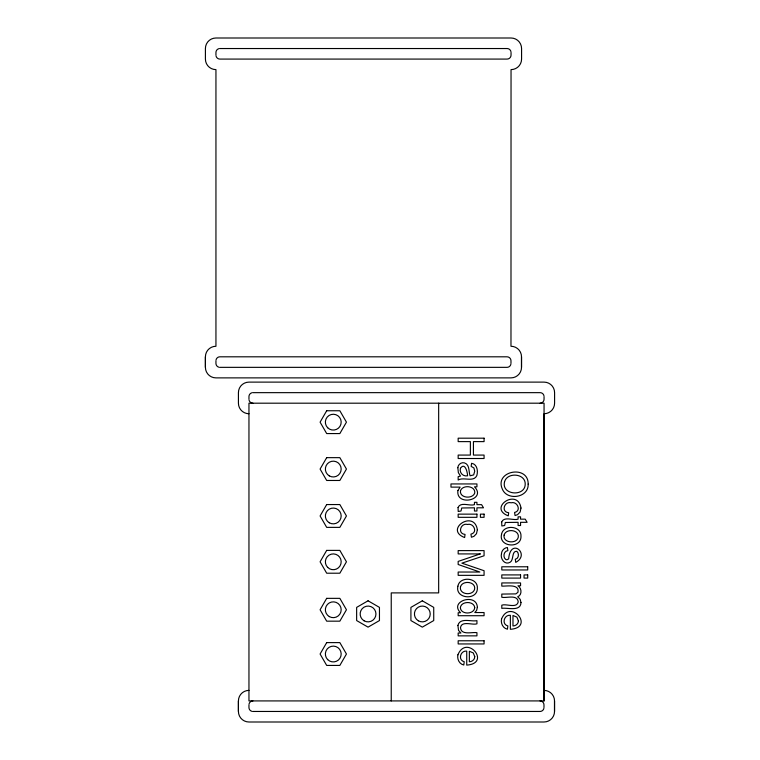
<?xml version="1.0" encoding="UTF-8"?>
<svg xmlns="http://www.w3.org/2000/svg" width="760" height="760" viewBox="0 0 760 760"><rect width="100%" height="100%" fill="white"/><g stroke="black" fill="none" stroke-linecap="round" stroke-linejoin="round"><path stroke-width="1.14" d="M205.409 367.346L205.409 356.81A10.535 10.535 0 0 1 215.945 346.265L215.945 69.616A10.535 10.535 0 0 1 205.409 59.08L205.409 48.535A10.535 10.535 0 0 1 215.945 38L511.043 38A10.535 10.535 0 0 1 521.578 48.535L521.578 59.08A10.535 10.535 0 0 1 511.043 69.616L510.976 346.265A10.535 10.535 0 0 1 521.512 356.81L521.512 367.346A10.535 10.535 0 0 1 510.976 377.881L215.945 377.881A10.535 10.535 0 0 1 205.409 367.346L205.409 356.81M543.98 690.384A10.535 10.535 0 0 1 554.524 700.919L554.524 711.464A10.535 10.535 0 0 1 543.98 722L248.957 722A10.535 10.535 0 0 1 238.421 711.455L238.421 700.919A10.535 10.535 0 0 1 248.957 690.384M521.503 367.346L521.512 356.81M544.056 700.919L544.056 403.19L248.957 403.19L248.957 700.919L544.056 700.919L544.056 413.734A10.535 10.535 0 0 0 554.591 403.19L554.591 392.654A10.535 10.535 0 0 0 544.056 382.118L248.957 382.118A10.535 10.535 0 0 0 238.421 392.654L238.421 403.19A10.535 10.535 0 0 0 248.957 413.734M554.515 711.464L554.524 700.919M219.896 48.535L507.091 48.535A3.952 3.952 0 0 1 510.939 51.613M219.896 367.346L507.024 367.346A3.952 3.952 0 0 0 510.872 364.268M252.909 392.654L540.103 392.654A3.952 3.952 0 0 1 543.951 395.722M252.909 711.455L540.028 711.455A3.952 3.952 0 0 0 543.885 708.386M544.056 396.606L544.056 399.237A3.952 3.952 0 0 1 540.103 403.19M543.98 707.503L543.98 704.871A3.952 3.952 0 0 0 540.028 700.919M511.043 52.487L511.043 55.128A3.952 3.952 0 0 1 507.091 59.08L219.896 59.08A3.952 3.952 0 0 1 216.049 56.002M510.976 363.394L510.976 360.762A3.952 3.952 0 0 0 507.024 356.81L219.896 356.81A3.952 3.952 0 0 0 216.049 359.879M438.662 403.19L438.662 592.895L391.238 592.895L391.238 700.919M248.957 399.237L248.957 396.606A3.952 3.952 0 0 1 252.035 392.749M248.957 704.871L248.957 707.503A3.952 3.952 0 0 0 252.035 711.36M238.421 700.919L238.421 711.455M215.945 55.128L215.945 52.487A3.952 3.952 0 0 1 219.023 48.64M215.945 360.762L215.945 363.394A3.952 3.952 0 0 0 219.023 367.241M252.909 403.19A3.952 3.952 0 0 1 249.061 400.121M249.061 703.997A3.952 3.952 0 0 1 252.909 700.919M501.467 553.783C500.118 558.695 504.782 565.345 510.036 562.314C514.083 560.149 511.413 550.706 516.857 551.323C519.356 553.299 518.89 558.771 515.299 559.255L515.717 562.362C530.841 554.524 510.454 536.76 508.668 558.866L506.977 559.806L505.846 559.54C502.626 557.346 503.661 550.933 507.889 550.63L507.395 547.485C504.193 547.856 501.619 550.553 501.467 553.783M528.162 484.101C528.903 497.857 506.844 501.096 502.256 488.889C494.342 470.62 528.599 464.531 528.162 484.101M457.833 467.695L458.365 472.653L460.484 476.055L458.166 476.691L458.166 480.016C463.676 476.681 473.442 482.552 476.795 475.655C478.22 471.105 477.251 464.123 471.58 463.286L471.152 466.393L473.936 467.97L474.724 471.285L473.651 474.914L470.079 475.798C468.502 471.523 469.936 464.578 464.436 462.887C461.291 461.994 458.033 464.483 457.833 467.695M477.356 529.739L476.491 533.7L473.936 536.341L471.418 537.234L470.943 534.147C478.068 532.627 473.765 522.709 467.571 524.457C460.645 522.528 457.13 533.739 465.044 534.413L464.635 537.538C443.802 529.625 474.173 509.143 477.356 529.739M520.989 508.06L520.115 512.021L517.569 514.653L515.052 515.556L514.577 512.458C521.692 510.948 517.389 501.03 511.195 502.778C504.269 500.84 500.764 512.05 508.668 512.725L508.269 515.85C487.435 507.936 517.807 487.464 520.989 508.06M520.989 602.566C520.714 612.009 507.062 607.354 501.8 608.361L501.8 605.197C506.122 603.383 516.876 608.817 518.234 601.863C517.351 594.092 506.587 598.367 501.8 597.265L501.8 594.082L515.85 593.892L517.968 592.278C519.669 583.481 506.35 586.444 501.8 586.112L501.8 582.929L520.562 582.929L520.562 585.779L517.931 585.779C521.797 588.05 522.253 595.042 517.702 596.771L520.163 599.336L520.989 602.566M457.9 654.816C456.95 659.1 459.268 664.078 463.799 665.019L464.208 661.732C457.634 660.031 460.474 650.275 466.735 651.111L466.735 665.105C491.786 663.337 466.573 633.821 457.9 654.816M501.533 619.01C500.583 623.295 502.901 628.273 507.433 629.213L507.841 625.926C501.267 624.236 504.108 614.479 510.368 615.306L510.368 629.299C535.42 627.542 510.197 598.025 501.533 619.01M457.9 586.197C454.774 599.061 477.831 600.818 477.356 588.078C477.983 577.353 459.591 575.985 457.9 586.197M501.533 534.375C498.408 547.228 521.455 548.986 520.989 536.246C521.616 525.521 503.215 524.163 501.533 534.375M458.052 507.528L458.204 511.47L461.016 511.014L461.738 507.984L474.458 507.813L474.458 511.014L476.938 511.014L476.938 507.813L483.493 507.813L481.583 504.649L476.938 504.649L476.938 502.322L474.458 502.322L474.458 504.649C469.851 506.34 460.512 501.457 458.052 507.528M501.685 522.034L501.828 525.977L504.64 525.521L505.362 522.49L518.092 522.319L518.092 525.521L520.562 525.521L520.562 522.319L527.117 522.319L525.207 519.156L520.562 519.156L520.562 516.828L518.092 516.828L518.092 519.156C513.484 520.847 504.146 515.964 501.685 522.034M504.459 482.248C501.609 495.244 525.245 496.945 525.207 484.12C525.511 473.081 506.55 471.931 504.459 482.248M460.474 586.938C459.03 594.767 472.872 596.144 474.61 589.2C476.073 581.343 462.203 579.994 460.474 586.938M504.098 535.106C502.654 542.944 516.496 544.322 518.244 537.377C519.707 529.511 505.837 528.162 504.098 535.106M457.9 625.452L458.536 630.429L460.921 633.014L458.166 633.014L458.166 635.854L476.938 635.854L476.938 632.681C472.15 631.817 461.139 635.616 460.484 627.693C461.529 620.359 472.435 625.394 476.938 623.827L476.938 620.644C471.352 621.956 459.914 617.186 457.9 625.452M474.743 656.621C474.867 659.556 472.15 661.732 469.357 661.76L469.357 651.282L473.271 652.935L474.743 656.621M518.377 620.825C518.5 623.751 515.783 625.936 512.981 625.964L512.981 615.486L516.904 617.139L518.377 620.825M460.465 490.836C459.486 498.284 472.72 499.282 474.753 492.974C475.599 485.649 462.441 484.443 460.465 490.836M474.724 607.677C474.259 614.631 460.892 614.84 460.36 607.81C460.892 600.894 474.164 600.714 474.724 607.677M457.909 490.542C455.667 506.958 487.16 499.899 474.497 486.837L476.938 486.837L476.938 483.94L450.974 483.94L450.974 487.122L460.113 487.122L457.909 490.542M477.356 607.373L476.644 610.394L474.781 612.55L484.072 612.55L484.072 615.714L458.166 615.714L458.166 612.76L460.531 612.76C448.675 601.056 476.843 592.543 477.356 607.373M460.446 468.274C459.078 472.682 463.153 476.824 467.59 475.798C467.457 472.093 464.958 461.861 460.446 468.274M326.686 410.751L320.093 422.161L326.686 433.57L339.853 433.57L346.446 422.161L339.853 410.751L326.686 410.751M326.686 457.653L320.093 469.062L326.686 480.472L339.853 480.472L346.446 469.062L339.853 457.653L326.686 457.653M326.686 504.554L320.093 515.964L326.686 527.373L339.853 527.373L346.446 515.964L339.853 504.554L326.686 504.554M326.686 550.392L320.093 561.802L326.686 573.211L339.853 573.211L346.446 561.802L339.853 550.392L326.686 550.392M326.686 598.348L320.093 609.757L326.686 621.167L339.853 621.167L346.446 609.757L339.853 598.348L326.686 598.348M326.686 642.608L320.093 654.018L326.686 665.428L339.853 665.428L346.446 654.018L339.853 642.608L326.686 642.608M368.049 600.799L356.639 607.383L356.639 620.559L368.049 627.142L379.459 620.559L379.459 607.383L368.049 600.799M422.322 600.799L410.913 607.383L410.913 620.559L422.322 627.142L433.732 620.559L433.732 607.383L422.322 600.799M480.225 553.917L458.166 561.412L458.166 564.5L479.845 572.033L458.166 572.033L458.166 575.339L484.072 575.339L484.072 570.722L461.899 563.141L484.072 555.769L484.072 550.611L458.166 550.611L458.166 553.917L480.225 553.917M484.072 438.188L458.166 438.188L458.166 441.617L470.373 441.617L470.373 455.078L458.166 455.078L458.166 458.508L484.072 458.508L484.072 455.078L473.433 455.078L473.433 441.617L484.072 441.617L484.072 438.188M476.938 514.14L458.166 514.14L458.166 517.322L476.938 517.322L476.938 514.14M484.072 514.14L480.415 514.14L480.415 517.322L484.072 517.322L484.072 514.14M527.706 566.779L501.8 566.779L501.8 569.962L527.706 569.962L527.706 566.779M520.562 574.911L501.8 574.911L501.8 578.094L520.562 578.094L520.562 574.911M527.706 574.911L524.048 574.911L524.048 578.094L527.706 578.094L527.706 574.911M484.072 640.775L458.166 640.775L458.166 643.948L484.072 643.948L484.072 640.775M327.683 427.756A7.904 7.904 0 0 0 340.908 424.213A7.904 7.904 0 0 0 331.227 414.523A7.904 7.904 0 0 0 327.683 427.756M329.317 475.902A7.904 7.904 0 0 0 341.173 469.062A7.904 7.904 0 0 0 329.317 462.213A7.904 7.904 0 0 0 329.317 475.902M329.317 522.804A7.904 7.904 0 0 0 341.173 515.964A7.904 7.904 0 0 0 329.317 509.114A7.904 7.904 0 0 0 329.317 522.804M327.683 567.397A7.904 7.904 0 0 0 340.908 563.853A7.904 7.904 0 0 0 331.227 554.173A7.904 7.904 0 0 0 327.683 567.397M329.317 616.607A7.904 7.904 0 0 0 341.173 609.757A7.904 7.904 0 0 0 329.317 602.908A7.904 7.904 0 0 0 329.317 616.607M327.683 659.614A7.904 7.904 0 0 0 340.908 656.07A7.904 7.904 0 0 0 331.227 646.389A7.904 7.904 0 0 0 327.683 659.614M364.097 620.815A7.904 7.904 0 0 0 375.953 613.975A7.904 7.904 0 0 0 364.097 607.126A7.904 7.904 0 0 0 364.097 620.815M418.37 620.815A7.904 7.904 0 0 0 430.226 613.975A7.904 7.904 0 0 0 418.37 607.126A7.904 7.904 0 0 0 418.37 620.815"/></g></svg>
